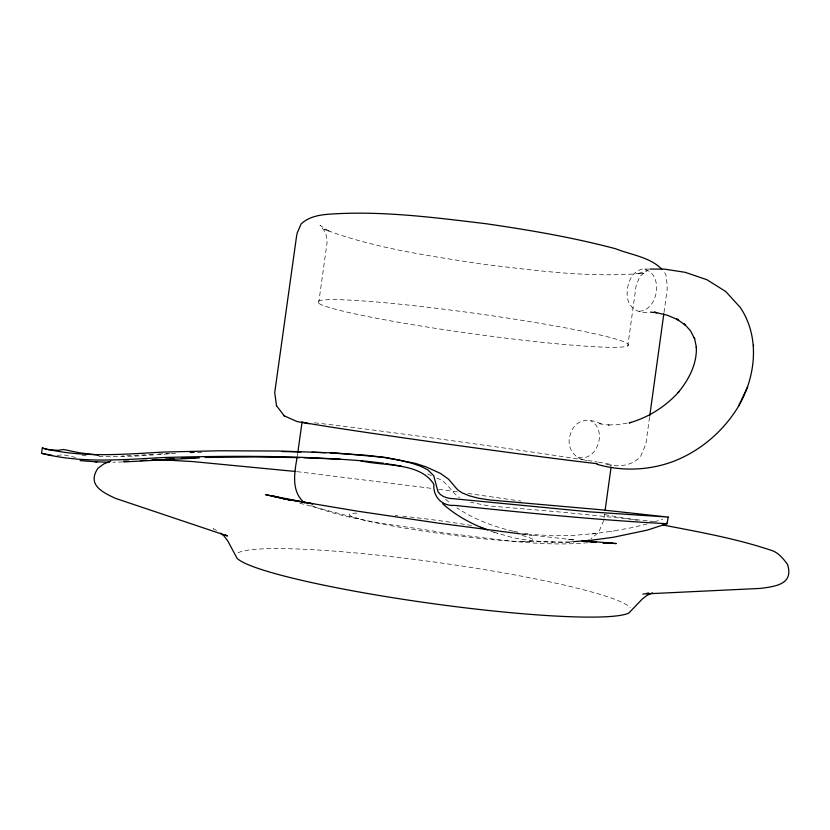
<?xml version="1.0" encoding="UTF-8"?>
<svg xmlns="http://www.w3.org/2000/svg" width="830" height="830" viewBox="0 0 830 830"><rect width="100%" height="100%" fill="white"/><g stroke="black" fill="none" stroke-linecap="round" stroke-linejoin="round"><path stroke-width="0.62" stroke-dasharray="4.15 3.11" d="M604.084 517.868L604.603 514.061M627.822 345.861A156.87 10.292 7.9 0 0 409.958 305.243A156.87 10.292 7.9 0 0 382.028 319.291A156.87 10.292 7.9 0 0 627.822 345.861L636.195 285.147L639.992 276.224L647.794 270.373L637.513 273.827L643.302 273.195C589.632 278.164 535.755 270.435 482.51 264.179C429.151 255.806 374.88 248.481 324.115 229.288L329.469 231.456L319.996 225.293L325.889 233.012L327.093 242.609L318.647 303.178M649.548 417.303L645.844 444.164L640.791 456.085C633.134 465.267 621.13 466.782 609.988 465.236M664.01 312.433L667.185 289.411L667.071 284.088L665.805 274.232L662.745 270.352M297.358 455.815L297.711 453.284M603.732 520.4L598.669 532.331L591.022 538.701M654.351 521.873L662.63 519.352M647.172 523.979L632.087 527.621L610.755 531.428M627.21 423.072L618.35 424.701L606.896 424.991L609.324 425.074L599.571 423.757L602.051 424.462C589.445 417.48 575.366 418.673 570.573 433.717C565.687 446.011 573.374 459.083 586.748 460.546M57.229 455.504L62.79 454.674L77.014 457.735M534.686 534.645L552.614 535.786L572.607 535.495L595.535 533.472M591.8 533.981L614.241 530.951M152.793 454.456L121.948 456.012M570.469 541.803L574.163 541.596M639.339 311.26C659.518 310.202 663.855 270.59 642.223 269.096C631.91 271.379 627.293 283.144 627.148 292.72C626.432 305.803 636.195 314.29 649.299 312.059M175.493 453.419L134.709 456.199L97.701 456.593M158.551 454.031L169.891 453.398M190.309 452.807L202.769 452.35M189.831 452.516L194.832 452.329M122.716 461.957L112.942 462.227M493.809 532.186L512.909 537.674C532.206 541.627 551.96 542.571 571.611 541.793M551.618 542.052L552.78 542.042M644.775 269.065L649.963 269.076M647.213 520.815L565.085 512.442L488.953 505.916L470.506 502.285M522.34 541.502L573.696 542.457M587.816 542.716C539.5 547.209 491.111 538.286 443.189 532.736C398.753 524.902 352.553 521.831 310.223 505.263M573.758 539.874L567.315 539.324L573.592 539.977M82.118 455.452L88.011 456.002M606.201 464.593L608.618 464.821M297.099 471.648L432.326 488.465M525.535 534.479L528.098 534.759M533.244 535.329L574.329 539.915M649.703 521.105L655.71 521.821M438.676 489.306L457.714 491.951M467.84 493.425L515.99 500.407M518.522 500.781L521.053 501.175M513.905 531.439L518.625 532.206M524.539 533.161L528.098 533.742M604.676 514.642L640.148 520.752M578.375 457.32C597.476 462.061 607.819 429.421 590.753 420.966M513.023 531.21C493.259 526.531 473.961 519.165 456.957 507.929M299.775 503.177L358.56 518.657M490.696 531.034L497.948 533.7M431.351 475.517L426.579 473.494M436.777 478.132C447.048 481.286 451.105 492.065 459.447 497.647M216.609 530.401L213.341 528.72L215.551 529.882M445.596 499.266L449.383 502.565M238.065 552.811A199.677 20.719 7.9 0 1 438.219 562.574A199.677 20.719 7.9 0 1 630.261 607.664M522.174 535.464A92.773 6.308 7.9 0 1 443.147 533.939A92.773 6.308 7.9 0 1 358.57 513.096M395.142 515.42A92.773 6.308 7.9 0 1 397.788 515.679M402.716 516.187A92.773 6.308 7.9 0 1 472.903 525.691M314.518 422.802A156.953 1.992 7.9 0 1 454.83 441.083A156.953 1.992 7.9 0 1 597.258 461.999M598.43 462.196A156.953 1.992 7.9 0 1 609.832 464.945"/><path stroke-width="1.25" d="M596.957 464.271C622.645 471.772 650.461 470.434 675.35 460.66L676.969 459.945C702.626 449.134 724.237 430.002 738.586 406.181L738.825 405.663C755.985 376.042 760.052 336.793 740.225 307.401L725.711 291.506L706.932 279.72L685.165 272.323L664.218 269.086L649.963 269.076M753.516 345.788L753.547 344.896M605.132 510.263L611.077 467.176M649.724 416.027L663.834 313.719M297.182 457.081C294.463 472.446 290.78 491.63 304.683 503.011M297.887 452.018L302.12 421.671M52.581 455.525L41.5 453.294L42.33 448.024C82.346 458.264 123.929 454.145 164.641 452.028L219.597 450.783L279.44 451.022L336.71 453.035L382.049 457.185L398.68 459.996L411.618 463.15L421.235 466.502L427.772 469.822L433.685 475.652L438.001 491.713L440.19 494.348L443.625 496.641L448.553 498.239L589.86 511.871L668.223 517.09L599.976 509.672L489.887 499.992L478.256 498.166L469.002 495.697L462.341 492.927L457.838 490.074L448.584 479.201L440.657 473.515L426.122 466.885L415.768 463.493L385.909 457.517L365.542 455.193L330.361 452.952M574.163 541.596L590.784 540.309L613.235 537.29L647.41 530.08L666.998 523.699L668.223 517.09M738.586 406.181L747.685 386.676M587.184 541.565L589.103 540.133M652.515 592.838L647.234 595.245L642.347 598.97L628.87 612.986A199.677 20.719 7.9 0 1 428.84 603.099A199.677 20.719 7.9 0 1 236.986 558.154L227.835 541.025L224.152 536.118L220.614 533.109M110.836 461.107L103.854 463.908L97.909 468.276C86.963 484.73 102.017 492.117 115.557 498.394L227.513 535.983L225.335 534.862M631.008 422.377L629.109 422.927C648.251 417.615 665.556 406.648 678.805 391.874L678.193 392.517C688.776 379.725 697.148 363.934 696.318 346.899L696.495 347.708L694.357 337.603L694.627 338.868L690.55 330.869L684.024 323.607L685.424 325.111L676.502 318.948L678.587 320.017L667.372 315.244L654.331 312.194L656.769 312.671L650.544 312.163M646.446 593.388L648.853 592.973M146.806 460.214L140.436 460.64M151.942 459.83L156.434 459.488M165.253 459.021L174.072 458.544M642.845 594.021L760.394 588.418C775.677 586.374 793.854 584.372 787.535 564.421C783.022 558.341 777.938 551.929 770.25 550C735.287 538.369 698.912 531.957 662.807 524.965M199.314 457.901L123.95 461.916M181.469 458.222L195.216 457.755M123.691 461.231L128.858 461.075M666.998 523.699C596.002 519.985 525.193 512.753 454.477 505.377C442.183 506.393 432.793 496.62 433.883 484.367C420.042 461.739 382.308 466.325 360.479 460.702M205.207 457.475L256.18 456.946L300.087 457.631M109.436 462.217L95.222 461.802M282.117 451.541L300.989 451.925M603.223 543.007L612.208 543.173L603.202 542.779M312.09 452.194L325.464 452.744M303.853 457.724L340.445 459.229M592.911 542.322L595.484 542.436M603.306 542.893L609.77 543.225M612.364 543.349L616.244 543.546L585.347 540.88M155.003 459.436L192.84 461.584L295.812 471.502M96.861 461.895L80.105 460.629M363.353 460.93C297.296 455.504 230.896 455.649 164.682 457.486L163.769 457.527C123.058 459.571 81.485 463.607 41.5 453.294M98.656 455.151L79.68 452.838L63.609 449.507L58.048 450.306L48.379 449.715M584.88 541.17L596.168 542.353L582.038 540.776M521.686 534.043L525.535 534.479M529.384 534.904L531.957 535.194M364.609 461.024L383.709 463.244M597.144 463.7L573.509 460.878A156.953 1.992 7.9 0 1 413.174 439.236A156.953 1.992 7.9 0 1 303.002 422.325M520.41 533.877L438.78 523.211L356.402 511L283.424 498.737L312.817 503.831L265.631 494.659L277.946 497.481M386.033 463.576L389.197 464.126M390.256 464.302L401.585 466.242M309.185 423.746L296.912 421.495L284.171 415.809M289.172 499.961L271.005 495.593L282.262 498.56M666.2 523.263L667.196 523.512M47.269 449.559L42.33 448.024M442.732 503.748C454.882 514.725 469.438 522.952 484.658 528.824M480.622 527.341L487.812 529.986M661.987 269.377C650.025 256.978 631.132 254.966 615.767 248.793C573.042 237.442 529.426 230.035 485.716 223.685C433.789 217.481 381.406 210.519 329.022 214.192C319.031 214.939 308.49 216.869 301.031 224.059L297.13 233.178L296.258 238.366L274.709 392.683L276.546 405.745M276.328 405.497L284.617 416.359"/></g></svg>
